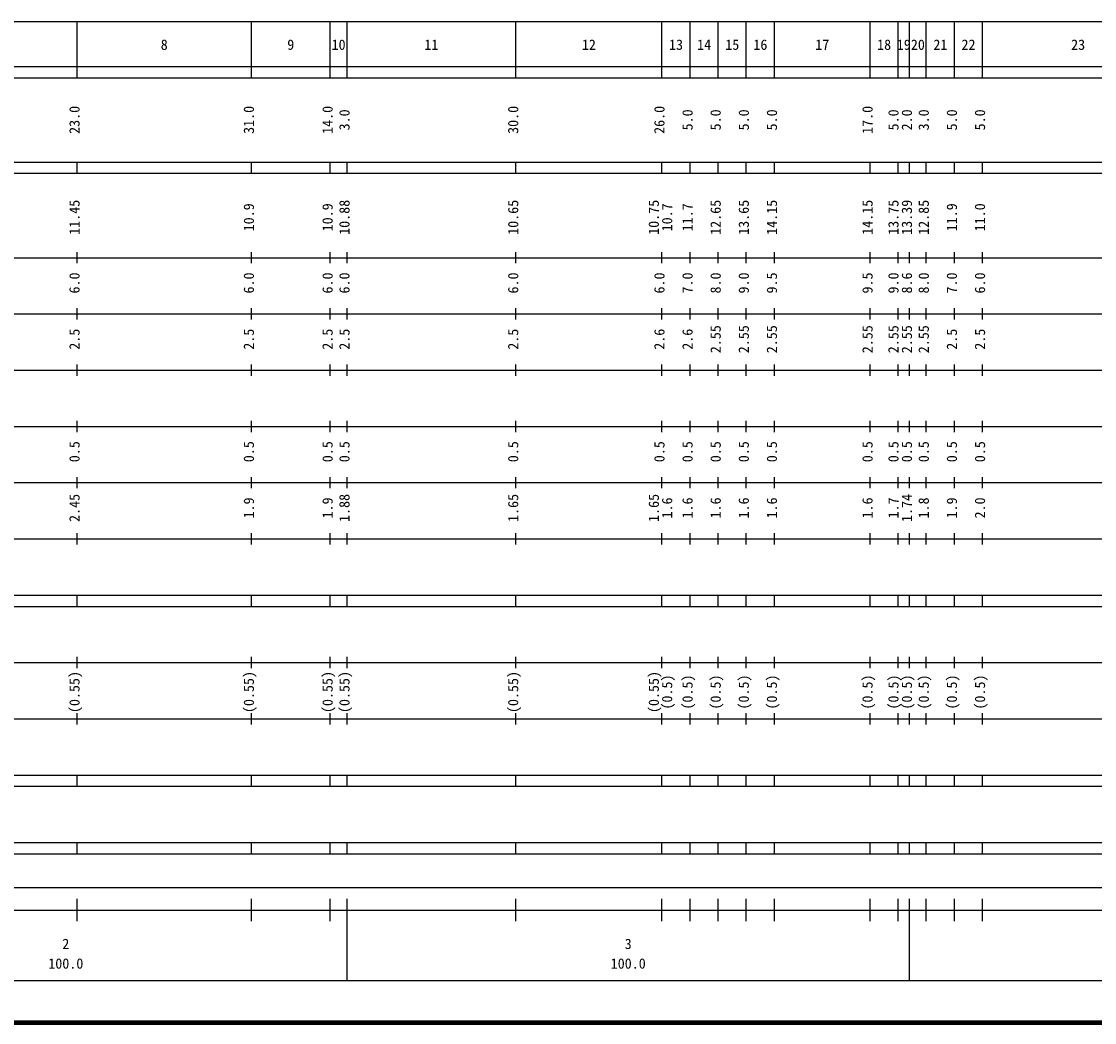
# Model space of a CAD drawing. Units: millimetres on the paper, enlarged 1000 times. Extents: x 40000 to 680000, y 20000 to 380000.
# Drawn here: x 210116 to 400913, y 20000 to 198000 of the extents above; entities that cross this region are included whole.
import ezdxf
from ezdxf.enums import TextEntityAlignment as Align

# ---------------------------------------------------------------- set-up
doc = ezdxf.new("R2010")
doc.units = ezdxf.units.MM
doc.header["$LTSCALE"] = 1000
doc.layers.add('M-TTL', color=2, linetype='Continuous', lineweight=140)
doc.layers.add('M-TTL-BAND', color=7, linetype='Continuous', lineweight=25)
doc.styles.add('ＭＳ ゴシック', font='')
doc.styles.get('ＭＳ ゴシック').set_extended_font_data('MS Gothic')

msp = doc.modelspace()

# ---------------------------------------------------------------- linework, layer by layer
at = {"layer": 'M-TTL'}
msp.add_line((40000, 20000), (680000, 20000), dxfattribs=at)
at = {"layer": 'M-TTL-BAND'}
for p, q in [((68000, 198000), (579000, 198000)), ((220000, 188000), (220000, 198000)), ((251000, 188000), (251000, 198000)), ((265000, 188000), (265000, 198000)), ((268000, 188000), (268000, 198000)), ((298000, 188000), (298000, 198000)), ((324000, 188000), (324000, 198000)), ((329000, 188000), (329000, 198000)), ((334000, 188000), (334000, 198000)), ((339000, 188000), (339000, 198000)), ((344000, 188000), (344000, 198000)), ((361000, 188000), (361000, 198000)), ((366000, 188000), (366000, 198000)), ((368000, 188000), (368000, 198000)), ((371000, 188000), (371000, 198000)), ((376000, 188000), (376000, 198000)), ((381000, 188000), (381000, 198000)), ((40000, 190000), (579000, 190000)), ((40000, 188000), (579000, 188000)), ((40000, 173000), (579000, 173000)), ((220000, 171000), (220000, 173000)), ((251000, 171000), (251000, 173000)), ((265000, 171000), (265000, 173000)), ((268000, 171000), (268000, 173000)), ((298000, 171000), (298000, 173000)), ((324000, 171000), (324000, 173000)), ((329000, 171000), (329000, 173000)), ((334000, 171000), (334000, 173000)), ((339000, 171000), (339000, 173000)), ((344000, 171000), (344000, 173000)), ((361000, 171000), (361000, 173000)), ((366000, 171000), (366000, 173000)), ((368000, 171000), (368000, 173000)), ((371000, 171000), (371000, 173000)), ((376000, 171000), (376000, 173000)), ((381000, 171000), (381000, 173000)), ((40000, 171000), (579000, 171000)), ((220000, 155000), (220000, 157000)), ((251000, 155000), (251000, 157000)), ((265000, 155000), (265000, 157000)), ((268000, 155000), (268000, 157000)), ((298000, 155000), (298000, 157000)), ((324000, 155000), (324000, 157000)), ((329000, 155000), (329000, 157000)), ((334000, 155000), (334000, 157000)), ((339000, 155000), (339000, 157000)), ((344000, 155000), (344000, 157000)), ((361000, 155000), (361000, 157000)), ((366000, 155000), (366000, 157000)), ((368000, 155000), (368000, 157000)), ((371000, 155000), (371000, 157000)), ((376000, 155000), (376000, 157000)), ((381000, 155000), (381000, 157000)), ((40000, 156000), (579000, 156000)), ((220000, 145000), (220000, 147000)), ((251000, 145000), (251000, 147000)), ((265000, 145000), (265000, 147000)), ((268000, 145000), (268000, 147000)), ((298000, 145000), (298000, 147000)), ((324000, 145000), (324000, 147000)), ((329000, 145000), (329000, 147000)), ((334000, 145000), (334000, 147000)), ((339000, 145000), (339000, 147000)), ((344000, 145000), (344000, 147000)), ((361000, 145000), (361000, 147000)), ((366000, 145000), (366000, 147000)), ((368000, 145000), (368000, 147000)), ((371000, 145000), (371000, 147000)), ((376000, 145000), (376000, 147000)), ((381000, 145000), (381000, 147000)), ((46000, 146000), (579000, 146000)), ((52000, 136000), (579000, 136000)), ((220000, 135000), (220000, 137000)), ((251000, 135000), (251000, 137000)), ((265000, 135000), (265000, 137000)), ((268000, 135000), (268000, 137000)), ((298000, 135000), (298000, 137000)), ((324000, 135000), (324000, 137000)), ((329000, 135000), (329000, 137000)), ((334000, 135000), (334000, 137000)), ((339000, 135000), (339000, 137000)), ((344000, 135000), (344000, 137000)), ((361000, 135000), (361000, 137000)), ((366000, 135000), (366000, 137000)), ((368000, 135000), (368000, 137000)), ((371000, 135000), (371000, 137000)), ((376000, 135000), (376000, 137000)), ((381000, 135000), (381000, 137000)), ((46000, 126000), (579000, 126000)), ((220000, 125000), (220000, 127000)), ((251000, 125000), (251000, 127000)), ((265000, 125000), (265000, 127000)), ((268000, 125000), (268000, 127000)), ((298000, 125000), (298000, 127000)), ((324000, 125000), (324000, 127000)), ((329000, 125000), (329000, 127000)), ((334000, 125000), (334000, 127000)), ((339000, 125000), (339000, 127000)), ((344000, 125000), (344000, 127000)), ((361000, 125000), (361000, 127000)), ((366000, 125000), (366000, 127000)), ((368000, 125000), (368000, 127000)), ((371000, 125000), (371000, 127000)), ((376000, 125000), (376000, 127000)), ((381000, 125000), (381000, 127000)), ((220000, 115000), (220000, 117000)), ((251000, 115000), (251000, 117000)), ((265000, 115000), (265000, 117000)), ((268000, 115000), (268000, 117000)), ((298000, 115000), (298000, 117000)), ((324000, 115000), (324000, 117000)), ((329000, 115000), (329000, 117000)), ((334000, 115000), (334000, 117000)), ((339000, 115000), (339000, 117000)), ((344000, 115000), (344000, 117000)), ((361000, 115000), (361000, 117000)), ((366000, 115000), (366000, 117000)), ((368000, 115000), (368000, 117000)), ((371000, 115000), (371000, 117000)), ((376000, 115000), (376000, 117000)), ((381000, 115000), (381000, 117000)), ((52000, 116000), (579000, 116000)), ((220000, 105000), (220000, 107000)), ((251000, 105000), (251000, 107000)), ((265000, 105000), (265000, 107000)), ((268000, 105000), (268000, 107000)), ((298000, 105000), (298000, 107000)), ((324000, 105000), (324000, 107000)), ((329000, 105000), (329000, 107000)), ((334000, 105000), (334000, 107000)), ((339000, 105000), (339000, 107000)), ((344000, 105000), (344000, 107000)), ((361000, 105000), (361000, 107000)), ((366000, 105000), (366000, 107000)), ((368000, 105000), (368000, 107000)), ((371000, 105000), (371000, 107000)), ((376000, 105000), (376000, 107000)), ((381000, 105000), (381000, 107000)), ((46000, 106000), (579000, 106000)), ((40000, 96000), (579000, 96000)), ((220000, 94000), (220000, 96000)), ((251000, 94000), (251000, 96000)), ((265000, 94000), (265000, 96000)), ((268000, 94000), (268000, 96000)), ((298000, 94000), (298000, 96000)), ((324000, 94000), (324000, 96000)), ((329000, 94000), (329000, 96000)), ((334000, 94000), (334000, 96000)), ((339000, 94000), (339000, 96000)), ((344000, 94000), (344000, 96000)), ((361000, 94000), (361000, 96000)), ((366000, 94000), (366000, 96000)), ((368000, 94000), (368000, 96000)), ((371000, 94000), (371000, 96000)), ((376000, 94000), (376000, 96000)), ((381000, 94000), (381000, 96000)), ((40000, 94000), (579000, 94000)), ((49000, 84000), (579000, 84000)), ((220000, 83000), (220000, 85000)), ((251000, 83000), (251000, 85000)), ((265000, 83000), (265000, 85000)), ((268000, 83000), (268000, 85000)), ((298000, 83000), (298000, 85000)), ((324000, 83000), (324000, 85000)), ((329000, 83000), (329000, 85000)), ((334000, 83000), (334000, 85000)), ((339000, 83000), (339000, 85000)), ((344000, 83000), (344000, 85000)), ((361000, 83000), (361000, 85000)), ((366000, 83000), (366000, 85000)), ((368000, 83000), (368000, 85000)), ((371000, 83000), (371000, 85000)), ((376000, 83000), (376000, 85000)), ((381000, 83000), (381000, 85000)), ((220000, 73000), (220000, 75000)), ((251000, 73000), (251000, 75000)), ((265000, 73000), (265000, 75000)), ((268000, 73000), (268000, 75000)), ((298000, 73000), (298000, 75000)), ((324000, 73000), (324000, 75000)), ((329000, 73000), (329000, 75000)), ((334000, 73000), (334000, 75000)), ((339000, 73000), (339000, 75000)), ((344000, 73000), (344000, 75000)), ((361000, 73000), (361000, 75000)), ((366000, 73000), (366000, 75000)), ((368000, 73000), (368000, 75000)), ((371000, 73000), (371000, 75000)), ((376000, 73000), (376000, 75000)), ((381000, 73000), (381000, 75000)), ((40000, 74000), (579000, 74000)), ((40000, 64000), (579000, 64000)), ((220000, 62000), (220000, 64000)), ((251000, 62000), (251000, 64000)), ((265000, 62000), (265000, 64000)), ((268000, 62000), (268000, 64000)), ((298000, 62000), (298000, 64000)), ((324000, 62000), (324000, 64000)), ((329000, 62000), (329000, 64000)), ((334000, 62000), (334000, 64000)), ((339000, 62000), (339000, 64000)), ((344000, 62000), (344000, 64000)), ((361000, 62000), (361000, 64000)), ((366000, 62000), (366000, 64000)), ((368000, 62000), (368000, 64000)), ((371000, 62000), (371000, 64000)), ((376000, 62000), (376000, 64000)), ((381000, 62000), (381000, 64000)), ((40000, 62000), (579000, 62000)), ((40000, 52000), (579000, 52000)), ((220000, 50000), (220000, 52000)), ((251000, 50000), (251000, 52000)), ((265000, 50000), (265000, 52000)), ((268000, 50000), (268000, 52000)), ((298000, 50000), (298000, 52000)), ((324000, 50000), (324000, 52000)), ((329000, 50000), (329000, 52000)), ((334000, 50000), (334000, 52000)), ((339000, 50000), (339000, 52000)), ((344000, 50000), (344000, 52000)), ((361000, 50000), (361000, 52000)), ((366000, 50000), (366000, 52000)), ((368000, 50000), (368000, 52000)), ((371000, 50000), (371000, 52000)), ((376000, 50000), (376000, 52000)), ((381000, 50000), (381000, 52000)), ((40000, 50000), (579000, 50000)), ((71000, 44000), (565000, 44000)), ((220000, 38000), (220000, 42000)), ((251000, 38000), (251000, 42000)), ((265000, 38000), (265000, 42000)), ((268000, 27500), (268000, 42000)), ((298000, 38000), (298000, 42000)), ((324000, 38000), (324000, 42000)), ((329000, 38000), (329000, 42000)), ((334000, 38000), (334000, 42000)), ((339000, 38000), (339000, 42000)), ((344000, 38000), (344000, 42000)), ((361000, 38000), (361000, 42000)), ((366000, 38000), (366000, 42000)), ((368000, 27500), (368000, 42000)), ((371000, 38000), (371000, 42000)), ((376000, 38000), (376000, 42000)), ((381000, 38000), (381000, 42000)), ((40000, 40000), (579000, 40000)), ((68000, 27500), (579000, 27500))]:
    msp.add_line(p, q, dxfattribs=at)

# ---------------------------------------------------------------- texts
at = {"layer": 'M-TTL-BAND', "style": 'ＭＳ ゴシック'}
for s, p in [('8', (235500, 192405)), ('9', (258000, 192405)), ('10', (266500, 192405)), ('11', (283000, 192405)), ('12', (311000, 192405)), ('13', (326500, 192405)), ('14', (331500, 192405)), ('15', (336500, 192405)), ('16', (341500, 192405)), ('17', (352500, 192405)), ('18', (363500, 192405)), ('19', (367000, 192405)), ('20', (369500, 192405)), ('21', (373500, 192405)), ('22', (378500, 192405)), ('23', (398000, 192405)), ('2', (218000, 32523)), ('3', (318000, 32523)), ('100.0', (218000, 29033)), ('100.0', (318000, 29033))]:
    msp.add_text(s, height=1833, dxfattribs=at).set_placement(p, align=Align.BOTTOM_CENTER)
for s, p in [('23.0', (221000, 180500)), ('31.0', (252000, 180500)), ('14.0', (266000, 180500)), ('3.0', (269000, 180500)), ('30.0', (299000, 180500)), ('26.0', (325000, 180500)), ('5.0', (330000, 180500)), ('5.0', (335000, 180500)), ('5.0', (340000, 180500)), ('5.0', (345000, 180500)), ('17.0', (362000, 180500)), ('5.0', (366611, 180500)), ('2.0', (369000, 180500)), ('3.0', (372000, 180500)), ('5.0', (377000, 180500)), ('5.0', (382000, 180500)), ('11.45', (221000, 163174)), ('10.88', (269000, 163174)), ('10.65', (299000, 163174)), ('10.75', (324000, 163174)), ('12.65', (335000, 163174)), ('13.65', (340000, 163174)), ('14.15', (345000, 163174)), ('14.15', (362000, 163174)), ('13.75', (366611, 163174)), ('13.39', (369000, 163174)), ('12.85', (372000, 163174)), ('10.9', (252000, 163174)), ('10.9', (266000, 163174)), ('10.7', (326370, 163174)), ('11.7', (330000, 163174)), ('11.9', (377000, 163174)), ('11.0', (382000, 163174)), ('6.0', (221000, 151500)), ('6.0', (252000, 151500)), ('6.0', (266000, 151500)), ('6.0', (269000, 151500)), ('6.0', (299000, 151500)), ('6.0', (325000, 151500)), ('7.0', (330000, 151500)), ('8.0', (335000, 151500)), ('9.0', (340000, 151500)), ('9.5', (345000, 151500)), ('9.5', (362000, 151500)), ('9.0', (366611, 151500)), ('8.6', (369000, 151500)), ('8.0', (372000, 151500)), ('7.0', (377000, 151500)), ('6.0', (382000, 151500)), ('2.5', (221000, 141500)), ('2.5', (252000, 141500)), ('2.5', (266000, 141500)), ('2.5', (269000, 141500)), ('2.5', (299000, 141500)), ('2.6', (325000, 141500)), ('2.6', (330000, 141500)), ('2.55', (335000, 141500)), ('2.55', (340000, 141500)), ('2.55', (345000, 141500)), ('2.55', (362000, 141500)), ('2.55', (366611, 141500)), ('2.55', (369000, 141500)), ('2.55', (372000, 141500)), ('2.5', (377000, 141500)), ('2.5', (382000, 141500)), ('0.5', (221000, 121500)), ('0.5', (252000, 121500)), ('0.5', (266000, 121500)), ('0.5', (269000, 121500)), ('0.5', (299000, 121500)), ('0.5', (325000, 121500)), ('0.5', (330000, 121500)), ('0.5', (335000, 121500)), ('0.5', (340000, 121500)), ('0.5', (345000, 121500)), ('0.5', (362000, 121500)), ('0.5', (366611, 121500)), ('0.5', (369000, 121500)), ('0.5', (372000, 121500)), ('0.5', (377000, 121500)), ('0.5', (382000, 121500)), ('2.45', (221000, 111500)), ('1.9', (252000, 111500)), ('1.9', (266000, 111500)), ('1.88', (269000, 111500)), ('1.65', (299000, 111500)), ('1.65', (324000, 111500)), ('1.6', (326370, 111500)), ('1.6', (330000, 111500)), ('1.6', (335000, 111500)), ('1.6', (340000, 111500)), ('1.6', (345000, 111500)), ('1.6', (362000, 111500)), ('1.7', (366611, 111500)), ('1.74', (369000, 111500)), ('1.8', (372000, 111500)), ('1.9', (377000, 111500)), ('2.0', (382000, 111500)), ('(0.55)', (221000, 78764)), ('(0.55)', (252000, 78764)), ('(0.55)', (266000, 78764)), ('(0.55)', (269000, 78764)), ('(0.55)', (299000, 78764)), ('(0.55)', (324000, 78764)), ('(0.5)', (326370, 78764)), ('(0.5)', (330000, 78764)), ('(0.5)', (335000, 78764)), ('(0.5)', (340000, 78764)), ('(0.5)', (345000, 78764)), ('(0.5)', (362000, 78764)), ('(0.5)', (366611, 78764)), ('(0.5)', (369000, 78764)), ('(0.5)', (372000, 78764)), ('(0.5)', (377000, 78764)), ('(0.5)', (382000, 78764))]:
    msp.add_text(s, height=1833, rotation=90, dxfattribs=at).set_placement(p, align=Align.BOTTOM_CENTER)

doc.saveas('drawing.dxf')
